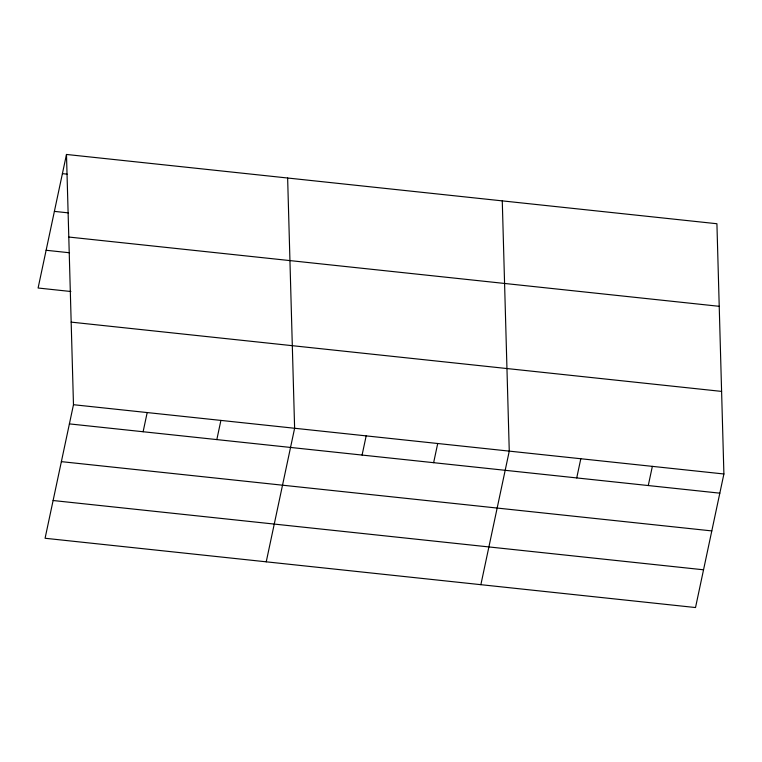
<?xml version="1.0" encoding="UTF-8"?>
<svg xmlns="http://www.w3.org/2000/svg" width="762" height="762" viewBox="0 0 762 762"><rect width="100%" height="100%" fill="white"/><g stroke="black" fill="none" stroke-linecap="round" stroke-linejoin="round"><path stroke-width="1.14" d="M66.484 154.457L73.476 404.708L45.082 538.267L695.516 607.543L723.9 473.983L716.918 223.733L66.484 154.457L38.1 288.017L70.866 291.503M143.113 431.749L147.19 412.556M216.827 439.598L220.904 420.414M266.233 561.823L294.618 428.263L287.636 178.013M362.083 455.066L366.17 435.883M433.635 462.686L437.712 443.503M480.87 584.683L509.264 451.123L502.272 200.873M576.729 477.926L580.806 458.743M648.272 485.546L652.358 466.363M62.408 173.641L67.094 174.146M54.388 211.388L68.428 212.884M68.79 237.039L719.223 306.314M46.12 250.269L69.523 252.765M71.171 322.126L721.595 391.401M73.476 404.708L723.9 473.983M69.399 423.891L719.823 493.166M61.37 461.639L711.803 530.914M53.111 500.52L703.536 569.795"/></g></svg>
